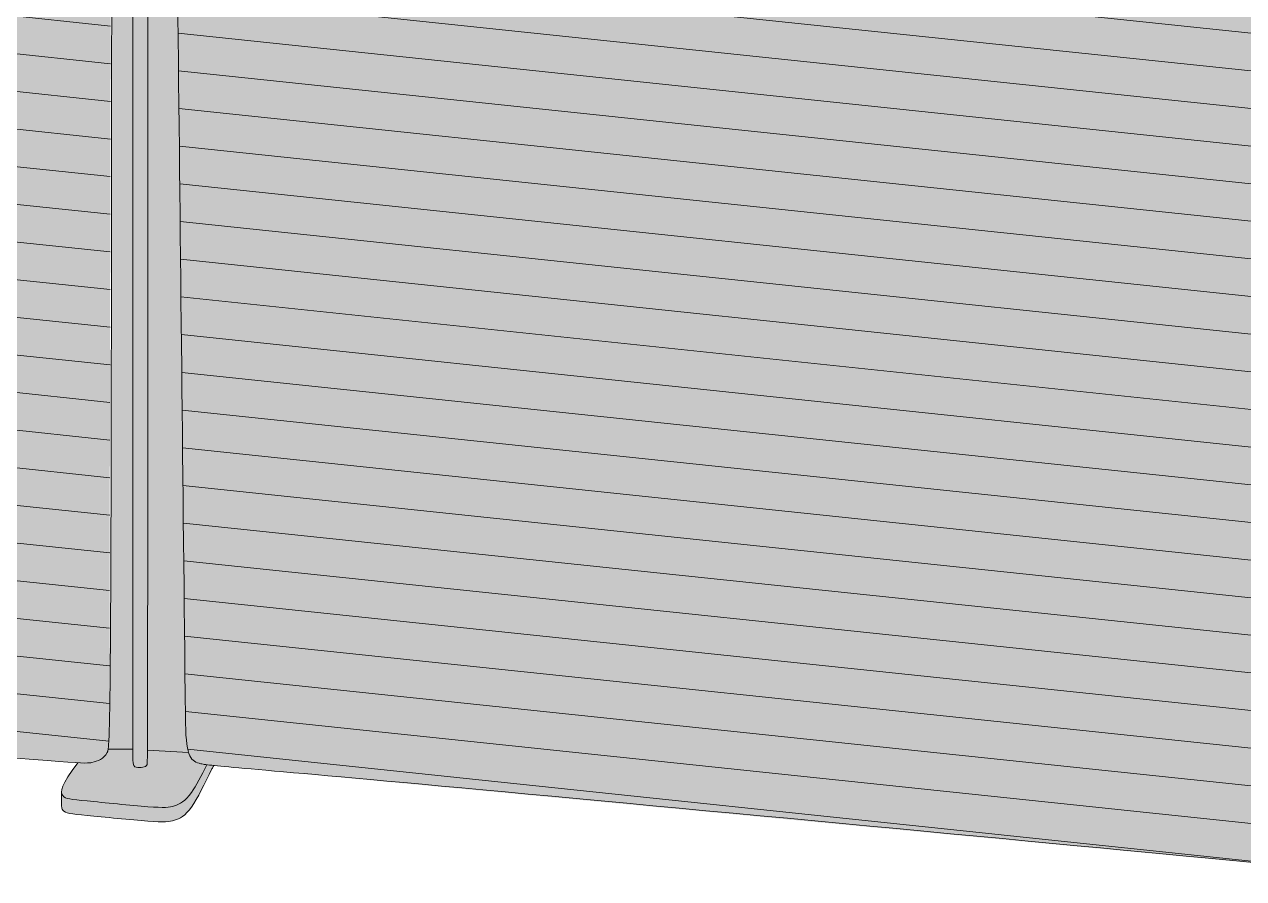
# Model space of a CAD drawing. Header units: millimetres. Extents: x -23380 to 52531, y -5628 to 1041.
# Drawn here: x 48246 to 48970, y -5292 to -4785 of the extents above; entities that cross this region are included whole.
import ezdxf

# ---------------------------------------------------------------- set-up
doc = ezdxf.new("R2010")
doc.units = ezdxf.units.MM
for name, color, linetype, lineweight in [('drawing', 7, 'Continuous', 5), ('hatch', 9, 'Continuous', 5), ('ropes', 7, 'Continuous', 0)]:
    doc.layers.add(name, color=color, linetype=linetype, lineweight=lineweight)

msp = doc.modelspace()

# ---------------------------------------------------------------- hatches: boundary and pattern name
at = {"layer": 'hatch'}
for points in [[(48297.66, -4358.83), (48296.21, -5200.77), (48295.93, -5209.21), (48295.78, -5211.95), (48295.62, -5213.92), (48295.53, -5214.66), (48295.45, -5215.26), (48295.41, -5215.52), (48295.36, -5215.74), (48295.32, -5215.95), (48295.28, -5216.13), (48295.23, -5216.29), (48295.21, -5216.36), (48295.19, -5216.43), (48295.16, -5216.5), (48295.14, -5216.56), (48295.12, -5216.62), (48295.09, -5216.68), (48295.07, -5216.73), (48295.05, -5216.78), (48295, -5216.88), (48294.95, -5216.97), (48294.8, -5217.24), (48294.7, -5217.41), (48294.6, -5217.57), (48294.5, -5217.74), (48294.39, -5217.9), (48294.28, -5218.05), (48294.17, -5218.21), (48294.06, -5218.36), (48293.95, -5218.5), (48293.83, -5218.65), (48293.71, -5218.79), (48293.59, -5218.93), (48293.47, -5219.06), (48293.35, -5219.19), (48293.23, -5219.32), (48293.1, -5219.45), (48292.85, -5219.69), (48292.59, -5219.93), (48292.32, -5220.15), (48292.05, -5220.36), (48291.77, -5220.56), (48291.49, -5220.75), (48291.2, -5220.94), (48290.91, -5221.11), (48290.61, -5221.28), (48290.31, -5221.43), (48290.01, -5221.58), (48289.71, -5221.72), (48289.4, -5221.85), (48289.09, -5221.98), (48288.77, -5222.1), (48288.45, -5222.21), (48288.13, -5222.32), (48287.81, -5222.42), (48287.17, -5222.61), (48286.52, -5222.77), (48285.87, -5222.92), (48285.41, -5223.01), (48285.16, -5223.06), (48284.89, -5223.1), (48284.6, -5223.13), (48284.26, -5223.16), (48283.89, -5223.19), (48283.47, -5223.21), (48282.45, -5223.22), (48281.15, -5223.21), (48277.49, -5223.07), (48243.57, -5220.54), (47609.39, -5163.3), (47568.07, -5159.14), (47564.1, -5158.62), (47562.74, -5158.4), (47561.7, -5158.21), (47561.28, -5158.12), (47560.92, -5158.03), (47560.61, -5157.95), (47560.47, -5157.91), (47560.34, -5157.87), (47560.22, -5157.83), (47560.11, -5157.79), (47560.01, -5157.75), (47559.91, -5157.71), (47559.72, -5157.63), (47559.55, -5157.55), (47559.32, -5157.43), (47559.09, -5157.31), (47558.88, -5157.19), (47558.66, -5157.06), (47558.46, -5156.93), (47558.26, -5156.79), (47558.07, -5156.65), (47557.89, -5156.51), (47557.71, -5156.36), (47557.54, -5156.21), (47557.38, -5156.05), (47557.22, -5155.89), (47557.07, -5155.73), (47556.92, -5155.56), (47556.78, -5155.39), (47556.65, -5155.21), (47556.52, -5155.03), (47556.4, -5154.84), (47556.28, -5154.65), (47556.16, -5154.46), (47556.06, -5154.26), (47555.95, -5154.05), (47555.85, -5153.84), (47555.76, -5153.63), (47555.67, -5153.41), (47555.59, -5153.18), (47555.51, -5152.95), (47555.43, -5152.72), (47555.36, -5152.48), (47555.29, -5152.23), (47555.23, -5151.98), (47555.17, -5151.73), (47555.14, -5151.59), (47555.13, -5151.52), (47555.11, -5151.44), (47555.1, -5151.35), (47555.09, -5151.25), (47555.06, -5150.99), (47555.03, -5150.66), (47555.01, -5150.23), (47554.96, -5149), (47554.55, -4294.79), (47555.01, -4294.93), (47555.51, -4295.06), (47556.03, -4295.19), (47556.58, -4295.32), (47557.76, -4295.56), (47559.06, -4295.79), (47560.22, -4295.96), (47561.6, -4296.15), (47565.73, -4296.6), (48286.9, -4358.75), (48292.55, -4359.06), (48294.26, -4359.11), (48294.9, -4359.11), (48295.44, -4359.1), (48295.88, -4359.07), (48296.26, -4359.04), (48296.59, -4359), (48296.89, -4358.96), (48297.28, -4358.9)], [(48295.49, -5215), (48295.56, -5214.42), (48295.64, -5213.71), (48295.78, -5211.89), (48296.05, -5206.26), (48297.18, -5069.5), (48297.66, -4363.69), (48310.04, -4364.5), (48310.04, -5215)], [(48332.52, -4364.41), (48341.37, -5195.62), (48341.52, -5203.09), (48341.68, -5206.23), (48341.88, -5209.02), (48342.01, -5210.28), (48342.15, -5211.47), (48342.3, -5212.58), (48342.46, -5213.61), (48342.64, -5214.57), (48342.84, -5215.46), (48343.04, -5216.29), (48343.15, -5216.68), (48343.26, -5217.05), (48318.8, -5215.59), (48318.99, -5033.07), (48319.01, -4365.09), (48297.66, -4363.69), (48297.66, -4360.89), (48328.03, -4362.88), (48328.23, -4362.99), (48328.44, -4363.1), (48328.66, -4363.21), (48328.89, -4363.32), (48329.13, -4363.42), (48329.38, -4363.52), (48329.64, -4363.62), (48329.92, -4363.71), (48330.2, -4363.81), (48330.5, -4363.9), (48331.12, -4364.08), (48331.79, -4364.25)], [(48310.04, -4364.5), (48319.01, -4365.09), (48318.96, -5115.25), (48318.73, -5221.98), (48318.68, -5223.41), (48318.67, -5223.67), (48318.66, -5223.76), (48318.65, -5223.84), (48318.64, -5223.9), (48318.64, -5223.93), (48318.63, -5223.96), (48318.63, -5223.98), (48318.62, -5224), (48318.62, -5224.01), (48318.61, -5224.03), (48318.61, -5224.05), (48318.6, -5224.06), (48318.59, -5224.08), (48318.57, -5224.13), (48318.55, -5224.18), (48318.53, -5224.23), (48318.51, -5224.28), (48318.49, -5224.32), (48318.47, -5224.37), (48318.44, -5224.41), (48318.42, -5224.46), (48318.39, -5224.5), (48318.37, -5224.54), (48318.34, -5224.58), (48318.32, -5224.62), (48318.29, -5224.66), (48318.26, -5224.7), (48318.23, -5224.73), (48318.2, -5224.77), (48318.17, -5224.81), (48318.14, -5224.84), (48318.11, -5224.87), (48318.08, -5224.91), (48318.05, -5224.94), (48318.02, -5224.97), (48317.98, -5225), (48317.95, -5225.03), (48317.91, -5225.06), (48317.88, -5225.09), (48317.84, -5225.12), (48317.81, -5225.15), (48317.77, -5225.17), (48317.73, -5225.2), (48317.7, -5225.22), (48317.66, -5225.25), (48317.62, -5225.27), (48317.58, -5225.3), (48317.5, -5225.34), (48317.41, -5225.38), (48317.33, -5225.42), (48317.24, -5225.46), (48317.15, -5225.5), (48317.05, -5225.53), (48316.96, -5225.57), (48316.86, -5225.6), (48316.76, -5225.63), (48316.66, -5225.66), (48316.55, -5225.68), (48316.34, -5225.73), (48316.11, -5225.78), (48315.88, -5225.82), (48315.63, -5225.85), (48315.38, -5225.89), (48315.13, -5225.91), (48314.87, -5225.94), (48314.6, -5225.95), (48314.34, -5225.96), (48314.08, -5225.97), (48313.81, -5225.97), (48313.55, -5225.96), (48313.29, -5225.95), (48313.04, -5225.93), (48312.79, -5225.9), (48312.67, -5225.88), (48312.55, -5225.86), (48312.43, -5225.84), (48312.32, -5225.81), (48312.21, -5225.79), (48312.1, -5225.76), (48311.99, -5225.73), (48311.89, -5225.7), (48311.83, -5225.68), (48311.78, -5225.66), (48311.73, -5225.64), (48311.69, -5225.62), (48311.64, -5225.6), (48311.59, -5225.58), (48311.54, -5225.56), (48311.5, -5225.53), (48311.45, -5225.51), (48311.41, -5225.48), (48311.36, -5225.45), (48311.32, -5225.42), (48311.28, -5225.39), (48311.23, -5225.36), (48311.19, -5225.32), (48311.15, -5225.29), (48311.11, -5225.25), (48311.07, -5225.21), (48311.03, -5225.17), (48311, -5225.13), (48310.96, -5225.08), (48310.92, -5225.04), (48310.89, -5224.99), (48310.85, -5224.94), (48310.82, -5224.88), (48310.78, -5224.83), (48310.75, -5224.77), (48310.72, -5224.71), (48310.69, -5224.65), (48310.65, -5224.59), (48310.62, -5224.52), (48310.59, -5224.45), (48310.57, -5224.38), (48310.54, -5224.3), (48310.51, -5224.23), (48310.48, -5224.15), (48310.43, -5223.98), (48310.38, -5223.8), (48310.34, -5223.61), (48310.29, -5223.41), (48310.25, -5223.19), (48310.21, -5222.96), (48310.18, -5222.72), (48310.15, -5222.46), (48310.09, -5221.9), (48310.04, -5221.28), (48310.04, -5215)], [(49077.84, -5272.87), (49077.8, -5276.21), (49077.69, -5279.14), (49077.51, -5281.67), (49077.4, -5282.8), (49077.27, -5283.84), (49077.14, -5284.8), (49076.98, -5285.68), (49076.82, -5286.48), (49076.73, -5286.86), (49076.64, -5287.21), (49076.55, -5287.55), (49076.45, -5287.87), (49076.35, -5288.17), (49076.25, -5288.46), (49076.15, -5288.73), (49076.04, -5288.98), (49075.93, -5289.23), (49075.82, -5289.45), (49075.76, -5289.56), (49075.7, -5289.66), (49075.64, -5289.76), (49075.59, -5289.86), (49075.53, -5289.96), (49075.47, -5290.05), (49075.41, -5290.14), (49075.34, -5290.22), (49075.28, -5290.3), (49075.22, -5290.38), (49075.16, -5290.45), (49075.09, -5290.53), (49075.03, -5290.6), (49074.97, -5290.66), (49074.9, -5290.73), (49074.83, -5290.79), (49074.77, -5290.85), (49074.7, -5290.9), (49074.63, -5290.96), (49074.57, -5291.01), (49074.5, -5291.06), (49074.43, -5291.1), (49074.36, -5291.15), (49074.29, -5291.19), (49074.22, -5291.23), (49074.15, -5291.26), (49074.08, -5291.3), (49074.01, -5291.33), (49073.94, -5291.36), (49073.87, -5291.39), (49073.79, -5291.42), (49073.72, -5291.44), (49073.65, -5291.46), (49073.58, -5291.49), (49073.5, -5291.5), (49073.43, -5291.52), (49073.35, -5291.54), (49073.28, -5291.55), (49073.2, -5291.57), (49073.13, -5291.58), (49073.05, -5291.59), (49072.97, -5291.6), (49072.82, -5291.61), (49072.67, -5291.62), (49072.51, -5291.63), (49072.35, -5291.63), (49072.2, -5291.63), (49071.88, -5291.61), (49071.23, -5291.57), (48358.22, -5224.7), (48354.09, -5224.23), (48352.56, -5224.01), (48351.92, -5223.9), (48351.34, -5223.8), (48350.81, -5223.69), (48350.33, -5223.58), (48349.89, -5223.47), (48349.47, -5223.35), (48348.95, -5223.19), (48348.69, -5223.11), (48348.44, -5223.02), (48348.2, -5222.93), (48347.96, -5222.83), (48347.73, -5222.73), (48347.5, -5222.63), (48347.27, -5222.51), (48347.05, -5222.39), (48346.83, -5222.26), (48346.72, -5222.2), (48346.62, -5222.13), (48346.51, -5222.06), (48346.41, -5221.99), (48346.31, -5221.91), (48346.2, -5221.83), (48346.1, -5221.75), (48346, -5221.67), (48345.91, -5221.59), (48345.81, -5221.5), (48345.71, -5221.41), (48345.62, -5221.32), (48345.52, -5221.22), (48345.43, -5221.13), (48345.34, -5221.03), (48345.25, -5220.92), (48345.16, -5220.82), (48345.07, -5220.71), (48344.98, -5220.6), (48344.9, -5220.48), (48344.81, -5220.37), (48344.73, -5220.24), (48344.64, -5220.12), (48344.56, -5219.99), (48344.4, -5219.73), (48344.24, -5219.45), (48344.09, -5219.15), (48343.94, -5218.84), (48343.8, -5218.52), (48343.66, -5218.17), (48343.52, -5217.82), (48343.39, -5217.44), (48343.26, -5217.05), (48343.15, -5216.68), (48343.04, -5216.29), (48342.84, -5215.46), (48342.64, -5214.57), (48342.46, -5213.61), (48342.3, -5212.58), (48342.15, -5211.47), (48342.01, -5210.28), (48341.88, -5209.02), (48341.68, -5206.23), (48341.52, -5203.09), (48341.37, -5195.62), (48332.52, -4364.41), (48333.65, -4364.64), (48334.89, -4364.86), (48336.04, -4365.03), (48337.42, -4365.22), (48341.55, -4365.67), (49062.72, -4427.82), (49068.37, -4428.13), (49070.08, -4428.18), (49070.72, -4428.18), (49071.26, -4428.17), (49071.7, -4428.14), (49072.08, -4428.11), (49072.41, -4428.07), (49072.71, -4428.03), (49073.11, -4427.96), (49073.5, -4427.89), (49073.87, -4427.81), (49074.24, -4427.73), (49074.59, -4427.64), (49074.94, -4427.54), (49075.27, -4427.43), (49075.6, -4427.32), (49075.6, -5272.75)], [(48343.26, -5217.05), (48343.39, -5217.44), (48343.52, -5217.82), (48343.66, -5218.17), (48343.8, -5218.52), (48343.94, -5218.84), (48344.09, -5219.15), (48344.24, -5219.45), (48344.4, -5219.73), (48344.56, -5219.99), (48344.64, -5220.12), (48344.73, -5220.24), (48344.81, -5220.37), (48344.9, -5220.48), (48344.98, -5220.6), (48345.07, -5220.71), (48345.16, -5220.82), (48345.25, -5220.92), (48345.34, -5221.03), (48345.43, -5221.13), (48345.52, -5221.22), (48345.62, -5221.32), (48345.71, -5221.41), (48345.81, -5221.5), (48345.91, -5221.59), (48346, -5221.67), (48346.1, -5221.75), (48346.2, -5221.83), (48346.31, -5221.91), (48346.41, -5221.99), (48346.51, -5222.06), (48346.62, -5222.13), (48346.72, -5222.2), (48346.83, -5222.26), (48347.05, -5222.39), (48347.27, -5222.51), (48347.5, -5222.63), (48347.73, -5222.73), (48347.96, -5222.83), (48348.2, -5222.93), (48348.44, -5223.02), (48348.69, -5223.11), (48348.95, -5223.19), (48349.47, -5223.35), (48349.89, -5223.47), (48350.33, -5223.58), (48350.81, -5223.69), (48351.34, -5223.8), (48351.92, -5223.9), (48352.56, -5224.01), (48354.09, -5224.23), (48351.68, -5229.01), (48349.34, -5233.46), (48348.2, -5235.52), (48347.08, -5237.43), (48345.99, -5239.2), (48345.45, -5240.01), (48344.92, -5240.78), (48344.24, -5241.72), (48343.9, -5242.16), (48343.56, -5242.58), (48343.23, -5242.98), (48342.9, -5243.36), (48342.57, -5243.72), (48342.25, -5244.07), (48341.92, -5244.4), (48341.6, -5244.72), (48341.28, -5245.02), (48340.97, -5245.3), (48340.65, -5245.58), (48340.34, -5245.83), (48340.03, -5246.08), (48339.72, -5246.31), (48339.41, -5246.52), (48339.1, -5246.73), (48338.8, -5246.93), (48338.49, -5247.11), (48338.19, -5247.28), (48337.89, -5247.45), (48337.59, -5247.6), (48337.29, -5247.75), (48336.99, -5247.88), (48336.7, -5248.01), (48336.4, -5248.14), (48336.1, -5248.25), (48335.52, -5248.47), (48334.93, -5248.66), (48334.34, -5248.83), (48333.75, -5248.99), (48333.44, -5249.06), (48333.13, -5249.13), (48332.82, -5249.19), (48332.49, -5249.25), (48332.16, -5249.31), (48331.81, -5249.35), (48331.09, -5249.44), (48330.3, -5249.5), (48329.45, -5249.55), (48328.52, -5249.58), (48327.5, -5249.58), (48325.16, -5249.53), (48322.35, -5249.39), (48319, -5249.16), (48276.84, -5245.15), (48274.54, -5244.88), (48273.56, -5244.74), (48272.68, -5244.59), (48272.28, -5244.51), (48271.9, -5244.42), (48271.54, -5244.34), (48271.21, -5244.24), (48270.89, -5244.14), (48270.74, -5244.09), (48270.6, -5244.04), (48270.46, -5243.99), (48270.32, -5243.93), (48270.19, -5243.87), (48270.07, -5243.81), (48269.94, -5243.75), (48269.83, -5243.69), (48269.71, -5243.62), (48269.6, -5243.56), (48269.49, -5243.49), (48269.39, -5243.41), (48269.29, -5243.34), (48269.19, -5243.27), (48269.1, -5243.19), (48269.01, -5243.11), (48268.93, -5243.02), (48268.84, -5242.94), (48268.76, -5242.85), (48268.68, -5242.76), (48268.61, -5242.67), (48268.53, -5242.57), (48268.46, -5242.46), (48268.42, -5242.41), (48268.38, -5242.35), (48268.35, -5242.29), (48268.31, -5242.23), (48268.28, -5242.18), (48268.25, -5242.11), (48268.21, -5242.05), (48268.18, -5241.99), (48268.15, -5241.93), (48268.12, -5241.86), (48268.1, -5241.8), (48268.07, -5241.73), (48268.05, -5241.66), (48268.02, -5241.59), (48268, -5241.52), (48267.98, -5241.45), (48267.96, -5241.38), (48267.94, -5241.3), (48267.92, -5241.23), (48267.9, -5241.15), (48267.89, -5241.07), (48267.87, -5240.99), (48267.86, -5240.91), (48267.85, -5240.82), (48267.84, -5240.74), (48267.83, -5240.65), (48267.83, -5240.56), (48267.82, -5240.47), (48267.82, -5240.38), (48267.82, -5240.29), (48267.82, -5240.16), (48267.83, -5240.03), (48267.83, -5239.9), (48267.85, -5239.76), (48267.86, -5239.62), (48267.88, -5239.48), (48267.9, -5239.33), (48267.93, -5239.18), (48267.95, -5239.02), (48267.99, -5238.87), (48268.02, -5238.71), (48268.07, -5238.54), (48268.16, -5238.2), (48268.27, -5237.84), (48268.4, -5237.46), (48268.54, -5237.07), (48268.7, -5236.66), (48268.89, -5236.24), (48269.09, -5235.79), (48269.31, -5235.32), (48269.56, -5234.84), (48269.82, -5234.33), (48270.42, -5233.26), (48271.11, -5232.1), (48271.9, -5230.85), (48272.79, -5229.5), (48273.79, -5228.05), (48274.9, -5226.5), (48277.49, -5223.07), (48281.15, -5223.21), (48282.45, -5223.22), (48283.47, -5223.21), (48283.89, -5223.19), (48284.26, -5223.16), (48284.6, -5223.13), (48284.89, -5223.1), (48285.16, -5223.06), (48285.41, -5223.01), (48285.87, -5222.92), (48286.52, -5222.77), (48287.17, -5222.61), (48287.81, -5222.42), (48288.13, -5222.32), (48288.45, -5222.21), (48288.77, -5222.1), (48289.09, -5221.98), (48289.4, -5221.85), (48289.71, -5221.72), (48290.01, -5221.58), (48290.31, -5221.43), (48290.61, -5221.28), (48290.91, -5221.11), (48291.2, -5220.94), (48291.49, -5220.75), (48291.77, -5220.56), (48292.05, -5220.36), (48292.32, -5220.15), (48292.59, -5219.93), (48292.85, -5219.69), (48293.1, -5219.45), (48293.23, -5219.32), (48293.35, -5219.19), (48293.47, -5219.06), (48293.59, -5218.93), (48293.71, -5218.79), (48293.83, -5218.65), (48293.95, -5218.5), (48294.06, -5218.36), (48294.17, -5218.21), (48294.28, -5218.05), (48294.39, -5217.9), (48294.5, -5217.74), (48294.6, -5217.57), (48294.7, -5217.41), (48294.8, -5217.24), (48294.9, -5217.06), (48294.98, -5216.92), (48295.02, -5216.84), (48295.06, -5216.76), (48295.09, -5216.68), (48295.13, -5216.58), (48295.17, -5216.48), (48295.21, -5216.37), (48295.24, -5216.25), (48295.28, -5216.12), (48295.31, -5215.97), (48295.35, -5215.81), (48295.38, -5215.64), (48295.42, -5215.44), (48295.49, -5215), (48310.04, -5215), (48310.04, -5221.28), (48310.09, -5221.9), (48310.15, -5222.46), (48310.18, -5222.72), (48310.21, -5222.96), (48310.25, -5223.19), (48310.29, -5223.41), (48310.34, -5223.61), (48310.38, -5223.8), (48310.43, -5223.98), (48310.48, -5224.15), (48310.51, -5224.23), (48310.54, -5224.3), (48310.57, -5224.38), (48310.59, -5224.45), (48310.62, -5224.52), (48310.65, -5224.59), (48310.69, -5224.65), (48310.72, -5224.71), (48310.75, -5224.77), (48310.78, -5224.83), (48310.82, -5224.88), (48310.85, -5224.94), (48310.89, -5224.99), (48310.92, -5225.04), (48310.96, -5225.08), (48311, -5225.13), (48311.03, -5225.17), (48311.07, -5225.21), (48311.11, -5225.25), (48311.15, -5225.29), (48311.19, -5225.32), (48311.23, -5225.36), (48311.28, -5225.39), (48311.32, -5225.42), (48311.36, -5225.45), (48311.41, -5225.48), (48311.45, -5225.51), (48311.5, -5225.53), (48311.54, -5225.56), (48311.59, -5225.58), (48311.64, -5225.6), (48311.69, -5225.62), (48311.73, -5225.64), (48311.78, -5225.66), (48311.83, -5225.68), (48311.89, -5225.7), (48311.99, -5225.73), (48312.1, -5225.76), (48312.21, -5225.79), (48312.32, -5225.81), (48312.43, -5225.84), (48312.55, -5225.86), (48312.67, -5225.88), (48312.79, -5225.9), (48313.04, -5225.93), (48313.29, -5225.95), (48313.55, -5225.96), (48313.81, -5225.97), (48314.08, -5225.97), (48314.34, -5225.96), (48314.6, -5225.95), (48314.87, -5225.94), (48315.13, -5225.91), (48315.38, -5225.89), (48315.63, -5225.85), (48315.88, -5225.82), (48316.11, -5225.78), (48316.34, -5225.73), (48316.55, -5225.68), (48316.66, -5225.66), (48316.76, -5225.63), (48316.86, -5225.6), (48316.96, -5225.57), (48317.05, -5225.53), (48317.15, -5225.5), (48317.24, -5225.46), (48317.33, -5225.42), (48317.41, -5225.38), (48317.5, -5225.34), (48317.58, -5225.3), (48317.62, -5225.27), (48317.66, -5225.25), (48317.7, -5225.22), (48317.73, -5225.2), (48317.77, -5225.17), (48317.81, -5225.15), (48317.84, -5225.12), (48317.88, -5225.09), (48317.91, -5225.06), (48317.95, -5225.03), (48317.98, -5225), (48318.02, -5224.97), (48318.05, -5224.94), (48318.08, -5224.91), (48318.11, -5224.87), (48318.14, -5224.84), (48318.17, -5224.81), (48318.2, -5224.77), (48318.23, -5224.73), (48318.26, -5224.7), (48318.29, -5224.66), (48318.32, -5224.62), (48318.34, -5224.58), (48318.37, -5224.54), (48318.39, -5224.5), (48318.42, -5224.46), (48318.44, -5224.41), (48318.47, -5224.37), (48318.49, -5224.32), (48318.51, -5224.28), (48318.53, -5224.23), (48318.55, -5224.18), (48318.57, -5224.13), (48318.59, -5224.08), (48318.61, -5224.05), (48318.61, -5224.04), (48318.61, -5224.03), (48318.62, -5224.01), (48318.62, -5224), (48318.63, -5223.98), (48318.63, -5223.97), (48318.63, -5223.95), (48318.64, -5223.9), (48318.65, -5223.85), (48318.66, -5223.79), (48318.67, -5223.63), (48318.68, -5223.41), (48318.71, -5222.76), (48318.8, -5215.59)], [(48354.09, -5224.23), (48358.22, -5224.7), (48357.13, -5226.72), (48350.77, -5239.37), (48349.25, -5242.22), (48347.77, -5244.87), (48347.04, -5246.1), (48346.32, -5247.27), (48345.62, -5248.36), (48344.92, -5249.38), (48344.24, -5250.31), (48343.9, -5250.75), (48343.56, -5251.17), (48343.23, -5251.57), (48342.9, -5251.95), (48342.57, -5252.32), (48342.25, -5252.66), (48341.92, -5253), (48341.6, -5253.31), (48341.28, -5253.61), (48340.97, -5253.9), (48340.65, -5254.17), (48340.34, -5254.42), (48340.03, -5254.67), (48339.72, -5254.9), (48339.41, -5255.12), (48339.1, -5255.32), (48338.8, -5255.52), (48338.49, -5255.7), (48338.19, -5255.88), (48337.89, -5256.04), (48337.59, -5256.19), (48337.29, -5256.34), (48336.99, -5256.48), (48336.7, -5256.61), (48336.4, -5256.73), (48336.1, -5256.84), (48335.52, -5257.06), (48334.93, -5257.25), (48334.34, -5257.42), (48333.75, -5257.58), (48333.44, -5257.65), (48333.13, -5257.72), (48332.82, -5257.79), (48332.49, -5257.84), (48332.16, -5257.9), (48331.81, -5257.95), (48331.09, -5258.03), (48330.3, -5258.1), (48329.45, -5258.14), (48328.52, -5258.17), (48327.5, -5258.17), (48325.16, -5258.12), (48322.35, -5257.98), (48319, -5257.75), (48276.84, -5253.74), (48274.54, -5253.47), (48273.56, -5253.33), (48272.68, -5253.18), (48272.28, -5253.1), (48271.9, -5253.02), (48271.54, -5252.93), (48271.21, -5252.84), (48270.89, -5252.74), (48270.74, -5252.69), (48270.6, -5252.63), (48270.46, -5252.58), (48270.32, -5252.52), (48270.19, -5252.46), (48270.07, -5252.4), (48269.94, -5252.34), (48269.83, -5252.28), (48269.71, -5252.21), (48269.6, -5252.15), (48269.49, -5252.08), (48269.39, -5252.01), (48269.29, -5251.93), (48269.19, -5251.86), (48269.1, -5251.78), (48269.01, -5251.7), (48268.93, -5251.62), (48268.84, -5251.53), (48268.76, -5251.44), (48268.68, -5251.35), (48268.61, -5251.26), (48268.53, -5251.16), (48268.46, -5251.05), (48268.42, -5251), (48268.38, -5250.94), (48268.35, -5250.89), (48268.31, -5250.83), (48268.28, -5250.77), (48268.25, -5250.71), (48268.21, -5250.65), (48268.18, -5250.58), (48268.15, -5250.52), (48268.12, -5250.46), (48268.1, -5250.39), (48268.07, -5250.32), (48268.05, -5250.25), (48268.02, -5250.19), (48268, -5250.11), (48267.98, -5250.04), (48267.96, -5249.97), (48267.94, -5249.89), (48267.92, -5249.82), (48267.9, -5249.74), (48267.89, -5249.66), (48267.87, -5249.58), (48267.86, -5249.5), (48267.85, -5249.42), (48267.84, -5249.33), (48267.83, -5249.24), (48267.83, -5249.16), (48267.82, -5249.07), (48267.82, -5248.97), (48267.82, -5248.88), (48267.82, -5240.38), (48267.82, -5240.47), (48267.83, -5240.56), (48267.83, -5240.64), (48267.84, -5240.73), (48267.85, -5240.81), (48267.86, -5240.89), (48267.87, -5240.97), (48267.88, -5241.05), (48267.9, -5241.13), (48267.91, -5241.2), (48267.93, -5241.28), (48267.95, -5241.35), (48267.97, -5241.42), (48267.99, -5241.49), (48268.01, -5241.56), (48268.03, -5241.63), (48268.06, -5241.69), (48268.08, -5241.76), (48268.11, -5241.82), (48268.14, -5241.89), (48268.16, -5241.95), (48268.19, -5242.01), (48268.22, -5242.07), (48268.25, -5242.13), (48268.29, -5242.19), (48268.32, -5242.25), (48268.35, -5242.3), (48268.39, -5242.36), (48268.46, -5242.46), (48268.53, -5242.57), (48268.61, -5242.67), (48268.68, -5242.76), (48268.76, -5242.85), (48268.84, -5242.94), (48268.93, -5243.02), (48269.01, -5243.11), (48269.1, -5243.19), (48269.19, -5243.27), (48269.29, -5243.34), (48269.39, -5243.41), (48269.49, -5243.49), (48269.6, -5243.56), (48269.71, -5243.62), (48269.83, -5243.69), (48269.94, -5243.75), (48270.07, -5243.81), (48270.19, -5243.87), (48270.32, -5243.93), (48270.46, -5243.99), (48270.6, -5244.04), (48270.74, -5244.09), (48270.89, -5244.14), (48271.21, -5244.24), (48271.54, -5244.34), (48271.9, -5244.42), (48272.28, -5244.51), (48272.68, -5244.59), (48273.56, -5244.74), (48274.54, -5244.88), (48276.84, -5245.15), (48319, -5249.16), (48322.35, -5249.39), (48325.16, -5249.53), (48327.5, -5249.58), (48328.52, -5249.58), (48329.45, -5249.55), (48330.3, -5249.5), (48331.09, -5249.44), (48331.81, -5249.35), (48332.16, -5249.31), (48332.49, -5249.25), (48332.82, -5249.19), (48333.13, -5249.13), (48333.44, -5249.06), (48333.75, -5248.99), (48334.34, -5248.83), (48334.93, -5248.66), (48335.52, -5248.47), (48336.1, -5248.25), (48336.4, -5248.14), (48336.7, -5248.01), (48336.99, -5247.88), (48337.29, -5247.75), (48337.59, -5247.6), (48337.89, -5247.45), (48338.19, -5247.28), (48338.49, -5247.11), (48338.8, -5246.93), (48339.1, -5246.73), (48339.41, -5246.52), (48339.72, -5246.31), (48340.03, -5246.08), (48340.34, -5245.83), (48340.65, -5245.58), (48340.97, -5245.3), (48341.28, -5245.02), (48341.6, -5244.72), (48341.92, -5244.4), (48342.25, -5244.07), (48342.57, -5243.72), (48342.9, -5243.36), (48343.23, -5242.98), (48343.56, -5242.58), (48343.9, -5242.16), (48344.24, -5241.72), (48344.92, -5240.78), (48345.45, -5240.01), (48345.99, -5239.2), (48347.08, -5237.43), (48348.2, -5235.52), (48349.34, -5233.46), (48351.68, -5229.01)]]:
    msp.add_hatch(color=256, dxfattribs=at).paths.add_polyline_path(points, flags=0)
at = {"layer": 'ropes', "lineweight": 0}
h = msp.add_hatch(dxfattribs=at)
h.set_pattern_fill('ANSI31', color=256, scale=7, angle=129, style=0)
h.paths.add_polyline_path([(48297.66, -4358.83), (48296.21, -5200.77), (48295.93, -5209.21), (48295.78, -5211.95), (48295.62, -5213.92), (48295.53, -5214.66), (48295.45, -5215.26), (48295.41, -5215.52), (48295.36, -5215.74), (48295.32, -5215.95), (48295.28, -5216.13), (48295.23, -5216.29), (48295.21, -5216.36), (48295.19, -5216.43), (48295.16, -5216.5), (48295.14, -5216.56), (48295.12, -5216.62), (48295.09, -5216.68), (48295.07, -5216.73), (48295.05, -5216.78), (48295, -5216.88), (48294.95, -5216.97), (48294.8, -5217.24), (48294.7, -5217.41), (48294.6, -5217.57), (48294.5, -5217.74), (48294.39, -5217.9), (48294.28, -5218.05), (48294.17, -5218.21), (48294.06, -5218.36), (48293.95, -5218.5), (48293.83, -5218.65), (48293.71, -5218.79), (48293.59, -5218.93), (48293.47, -5219.06), (48293.35, -5219.19), (48293.23, -5219.32), (48293.1, -5219.45), (48292.85, -5219.69), (48292.59, -5219.93), (48292.32, -5220.15), (48292.05, -5220.36), (48291.77, -5220.56), (48291.49, -5220.75), (48291.2, -5220.94), (48290.91, -5221.11), (48290.61, -5221.28), (48290.31, -5221.43), (48290.01, -5221.58), (48289.71, -5221.72), (48289.4, -5221.85), (48289.09, -5221.98), (48288.77, -5222.1), (48288.45, -5222.21), (48288.13, -5222.32), (48287.81, -5222.42), (48287.17, -5222.61), (48286.52, -5222.77), (48285.87, -5222.92), (48285.41, -5223.01), (48285.16, -5223.06), (48284.89, -5223.1), (48284.6, -5223.13), (48284.26, -5223.16), (48283.89, -5223.19), (48283.47, -5223.21), (48282.45, -5223.22), (48281.15, -5223.21), (48277.49, -5223.07), (48243.57, -5220.54), (47609.39, -5163.3), (47568.07, -5159.14), (47564.1, -5158.62), (47562.74, -5158.4), (47561.7, -5158.21), (47561.28, -5158.12), (47560.92, -5158.03), (47560.61, -5157.95), (47560.47, -5157.91), (47560.34, -5157.87), (47560.22, -5157.83), (47560.11, -5157.79), (47560.01, -5157.75), (47559.91, -5157.71), (47559.72, -5157.63), (47559.55, -5157.55), (47559.32, -5157.43), (47559.09, -5157.31), (47558.88, -5157.19), (47558.66, -5157.06), (47558.46, -5156.93), (47558.26, -5156.79), (47558.07, -5156.65), (47557.89, -5156.51), (47557.71, -5156.36), (47557.54, -5156.21), (47557.38, -5156.05), (47557.22, -5155.89), (47557.07, -5155.73), (47556.92, -5155.56), (47556.78, -5155.39), (47556.65, -5155.21), (47556.52, -5155.03), (47556.4, -5154.84), (47556.28, -5154.65), (47556.16, -5154.46), (47556.06, -5154.26), (47555.95, -5154.05), (47555.85, -5153.84), (47555.76, -5153.63), (47555.67, -5153.41), (47555.59, -5153.18), (47555.51, -5152.95), (47555.43, -5152.72), (47555.36, -5152.48), (47555.29, -5152.23), (47555.23, -5151.98), (47555.17, -5151.73), (47555.14, -5151.59), (47555.13, -5151.52), (47555.11, -5151.44), (47555.1, -5151.35), (47555.09, -5151.25), (47555.06, -5150.99), (47555.03, -5150.66), (47555.01, -5150.23), (47554.96, -5149), (47554.55, -4294.79), (47555.01, -4294.93), (47555.51, -4295.06), (47556.03, -4295.19), (47556.58, -4295.32), (47557.76, -4295.56), (47559.06, -4295.79), (47560.22, -4295.96), (47561.6, -4296.15), (47565.73, -4296.6), (48286.9, -4358.75), (48292.55, -4359.06), (48294.26, -4359.11), (48294.9, -4359.11), (48295.44, -4359.1), (48295.88, -4359.07), (48296.26, -4359.04), (48296.59, -4359), (48296.89, -4358.96), (48297.28, -4358.9)], flags=0)
h = msp.add_hatch(dxfattribs=at)
h.set_pattern_fill('ANSI31', color=256, scale=7, angle=129, style=0)
h.paths.add_polyline_path([(49077.84, -5272.87), (49077.8, -5276.21), (49077.69, -5279.14), (49077.51, -5281.67), (49077.4, -5282.8), (49077.27, -5283.84), (49077.14, -5284.8), (49076.98, -5285.68), (49076.82, -5286.48), (49076.73, -5286.86), (49076.64, -5287.21), (49076.55, -5287.55), (49076.45, -5287.87), (49076.35, -5288.17), (49076.25, -5288.46), (49076.15, -5288.73), (49076.04, -5288.98), (49075.93, -5289.23), (49075.82, -5289.45), (49075.76, -5289.56), (49075.7, -5289.66), (49075.64, -5289.76), (49075.59, -5289.86), (49075.53, -5289.96), (49075.47, -5290.05), (49075.41, -5290.14), (49075.34, -5290.22), (49075.28, -5290.3), (49075.22, -5290.38), (49075.16, -5290.45), (49075.09, -5290.53), (49075.03, -5290.6), (49074.97, -5290.66), (49074.9, -5290.73), (49074.83, -5290.79), (49074.77, -5290.85), (49074.7, -5290.9), (49074.63, -5290.96), (49074.57, -5291.01), (49074.5, -5291.06), (49074.43, -5291.1), (49074.36, -5291.15), (49074.29, -5291.19), (49074.22, -5291.23), (49074.15, -5291.26), (49074.08, -5291.3), (49074.01, -5291.33), (49073.94, -5291.36), (49073.87, -5291.39), (49073.79, -5291.42), (49073.72, -5291.44), (49073.65, -5291.46), (49073.58, -5291.49), (49073.5, -5291.5), (49073.43, -5291.52), (49073.35, -5291.54), (49073.28, -5291.55), (49073.2, -5291.57), (49073.13, -5291.58), (49073.05, -5291.59), (49072.97, -5291.6), (49072.82, -5291.61), (49072.67, -5291.62), (49072.51, -5291.63), (49072.35, -5291.63), (49072.2, -5291.63), (49071.88, -5291.61), (49071.23, -5291.57), (48358.22, -5224.7), (48354.09, -5224.23), (48352.56, -5224.01), (48351.92, -5223.9), (48351.34, -5223.8), (48350.81, -5223.69), (48350.33, -5223.58), (48349.89, -5223.47), (48349.47, -5223.35), (48348.95, -5223.19), (48348.69, -5223.11), (48348.44, -5223.02), (48348.2, -5222.93), (48347.96, -5222.83), (48347.73, -5222.73), (48347.5, -5222.63), (48347.27, -5222.51), (48347.05, -5222.39), (48346.83, -5222.26), (48346.72, -5222.2), (48346.62, -5222.13), (48346.51, -5222.06), (48346.41, -5221.99), (48346.31, -5221.91), (48346.2, -5221.83), (48346.1, -5221.75), (48346, -5221.67), (48345.91, -5221.59), (48345.81, -5221.5), (48345.71, -5221.41), (48345.62, -5221.32), (48345.52, -5221.22), (48345.43, -5221.13), (48345.34, -5221.03), (48345.25, -5220.92), (48345.16, -5220.82), (48345.07, -5220.71), (48344.98, -5220.6), (48344.9, -5220.48), (48344.81, -5220.37), (48344.73, -5220.24), (48344.64, -5220.12), (48344.56, -5219.99), (48344.4, -5219.73), (48344.24, -5219.45), (48344.09, -5219.15), (48343.94, -5218.84), (48343.8, -5218.52), (48343.66, -5218.17), (48343.52, -5217.82), (48343.39, -5217.44), (48343.26, -5217.05), (48343.15, -5216.68), (48343.04, -5216.29), (48342.84, -5215.46), (48342.64, -5214.57), (48342.46, -5213.61), (48342.3, -5212.58), (48342.15, -5211.47), (48342.01, -5210.28), (48341.88, -5209.02), (48341.68, -5206.23), (48341.52, -5203.09), (48341.37, -5195.62), (48332.52, -4364.41), (48333.65, -4364.64), (48334.89, -4364.86), (48336.04, -4365.03), (48337.42, -4365.22), (48341.55, -4365.67), (49062.72, -4427.82), (49068.37, -4428.13), (49070.08, -4428.18), (49070.72, -4428.18), (49071.26, -4428.17), (49071.7, -4428.14), (49072.08, -4428.11), (49072.41, -4428.07), (49072.71, -4428.03), (49073.11, -4427.96), (49073.5, -4427.89), (49073.87, -4427.81), (49074.24, -4427.73), (49074.59, -4427.64), (49074.94, -4427.54), (49075.27, -4427.43), (49075.6, -4427.32), (49075.6, -5272.75)], flags=0)

# ---------------------------------------------------------------- linework, layer by layer
at = {"layer": 'drawing'}
for points in [[(48310.04, -5215), (48295.4, -5215)], [(48318.77, -5215.59), (48343.26, -5217.05)]]:
    msp.add_lwpolyline(points, dxfattribs=at)
msp.add_open_spline([(47554.55, -4294.79), (47554.55, -5145.3), (47554.55, -5152.65), (47558.27, -5158.16), (47569.66, -5160), (48275.43, -5223.98), (48285.87, -5223.53), (48296.3, -5219.44), (48297.66, -5207.19), (48297.66, -4358.83)], degree=3, dxfattribs=at)
for points, knots in [([(48319.01, -4365.09), (48319.01, -5221.25), (48319.01, -5224.77), (48316.51, -5225.94), (48311.63, -5226.14), (48310.26, -5224.77), (48310.04, -5221.28), (48310.04, -4935.69), (48310.04, -4650.09), (48310.04, -4364.5)], [-0.001992, -0.001992, -0.001992, -0.001992, 1123.338449, 2246.676898, 3370.015346, 4493.353795, 4493.353795, 4493.353795, 8947.041526, 8947.041526, 8947.041526, 8947.041526]), ([(48332.52, -4364.41), (48335.47, -4641.48), (48338.42, -4918.55), (48341.37, -5195.62), (48341.49, -5218.78), (48346.66, -5224.82), (48371.25, -5225.06), (49060.02, -5290.08), (49071.63, -5291.86), (49077.78, -5291.86), (49077.84, -5272.87)], [0, 0, 0, 0, 4390.276507, 4390.276507, 4390.276507, 4779.230353, 5168.184199, 5557.138045, 5946.091891, 6335.045738, 6335.045738, 6335.045738, 6335.045738]), ([(48277.49, -5223.07), (48267.1, -5236.49), (48266.91, -5244.49), (48276.38, -5244.97), (48325.69, -5250.15), (48334.86, -5249.37), (48343.68, -5244.69), (48350.84, -5230.76), (48354.09, -5224.23)], [0, 0, 0, 0, 55.105335, 110.210669, 165.316004, 220.421338, 275.526673, 317.701274, 317.701274, 317.701274, 317.701274]), ([(48267.82, -5240.29), (48267.82, -5243.15), (48267.82, -5246.02), (48267.82, -5248.88), (48267.82, -5249.88), (48269.2, -5253.2), (48276.38, -5253.56), (48325.69, -5258.75), (48334.86, -5257.97), (48344.43, -5252.89), (48352.77, -5235.45), (48357.13, -5226.72), (48357.49, -5226.05), (48357.85, -5225.38), (48358.22, -5224.7)], [0, 0, 0, 0, 21.333584, 21.333584, 21.333584, 36.352377, 91.457718, 146.563058, 201.668399, 256.77374, 311.87908, 311.87908, 311.87908, 317.573763, 317.573763, 317.573763, 317.573763])]:
    msp.add_open_spline(points, degree=3, knots=knots, dxfattribs=at)

doc.saveas('drawing.dxf')
